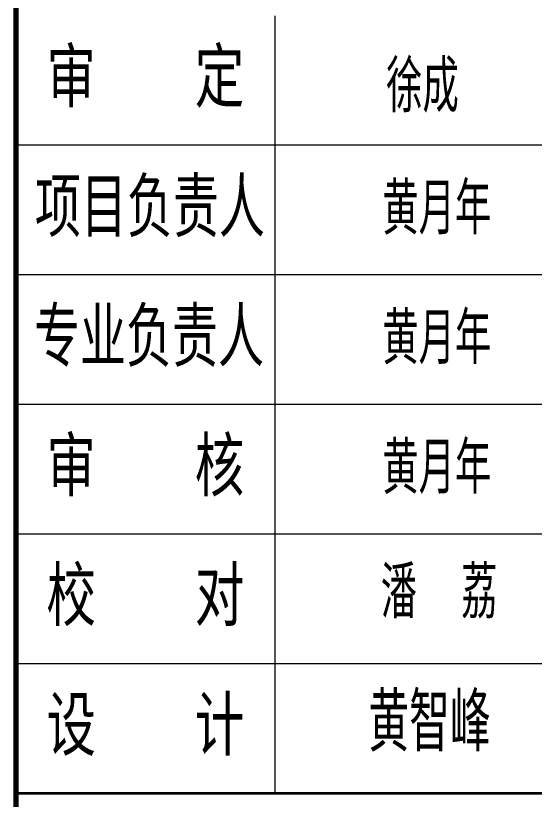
# Model space of a CAD drawing. Extents: x 3968514 to 5230306, y -516551 to -228246.
# Drawn here: x 4281888 to 4285888, y -351498 to -345453 of the extents above; entities that cross this region are included whole.
import ezdxf
from ezdxf.enums import TextEntityAlignment as Align

# ---------------------------------------------------------------- set-up
doc = ezdxf.new("R2010")
doc.units = 0
doc.header["$LTSCALE"] = 1000
doc.header["$MEASUREMENT"] = 0
doc.layers.add('AXIS', color=3, linetype='Continuous', lineweight=15)
doc.layers.add('FRAME', color=3, linetype='Continuous', lineweight=18)
doc.layers.add('TQ_DESIGNER2000', color=7, linetype='Continuous')
doc.styles.add('FRAME', font='simhei.ttf', dxfattribs={"width": 0.7})
doc.styles.add('TSSD_REIN', font='Tssdeng.shx', dxfattribs={"width": 0.7, "bigfont": 'hztxt.shx'})

# ---------------------------------------------------------------- blocks, each defined once
blk = doc.blocks.new('FWEFS')
at = {"style": 'TSSD_REIN', "width": 0.7}
blk.add_text('徐成', height=400, rotation=360, dxfattribs=at).set_placement((1915852.2, -2257115.6), align=Align.MIDDLE_CENTER)
for s, p in [('黄月年', (1915962.7, -2258058.7)), ('黄月年', (1915962.7, -2259058.7)), ('黄月年', (1915962.7, -2260058.7)), ('潘  荔', (1915980.1, -2261020))]:
    blk.add_text(s, height=400, dxfattribs=at).set_placement(p, align=Align.MIDDLE_CENTER)
at = {"layer": 'TQ_DESIGNER2000', "style": 'TSSD_REIN', "width": 0.7}
blk.add_text('黄智峰', height=450, dxfattribs=at).set_placement((1915906.5, -2262021.1), align=Align.MIDDLE_CENTER)
blk = doc.blocks.new('A$C71DC5AAA')
at = {"layer": 'FRAME', "lineweight": 70}
blk.add_line((60386.6, 3682), (60386.6, -36318), dxfattribs=at)
at = {"layer": 'FRAME', "lineweight": 18}
for p, q in [((62386.6, -23218), (62386.6, -29218)), ((67386.6, -24218), (60386.6, -24218)), ((67386.6, -25218), (60386.6, -25218)), ((67386.6, -26218), (60386.6, -26218)), ((67386.6, -27218), (60386.6, -27218)), ((67386.6, -28218), (60386.6, -28218))]:
    blk.add_line(p, q, dxfattribs=at)
at = {"layer": 'FRAME', "lineweight": 35}
blk.add_line((67386.6, -29218), (60386.6, -29218), dxfattribs=at)
at = {"layer": 'FRAME', "char_height": 400, "attachment_point": 5, "style": 'FRAME'}
for s, insert, width in [('审    定', (61386.6, -23705.2), 2342.034), ('{\\W0.65;专业负责人}', (61414.8, -25705.2), 2763.051), ('审    核', (61386.6, -26705.2), 2356.271), ('校    对', (61386.6, -27705.2), 2370.508), ('设    计', (61386.6, -28705.2), 2363.39)]:
    blk.add_mtext(s, dxfattribs=dict(at, insert=insert, width=width))
at = {"layer": 'FRAME', "lineweight": 18, "insert": (61421.8, -24705.2), "char_height": 400, "width": 2758.644, "attachment_point": 5, "style": 'FRAME'}
blk.add_mtext('{\\W0.65;项目负责人}', dxfattribs=at)

msp = doc.modelspace()

# ---------------------------------------------------------------- block references
msp.add_blockref('A$C71DC5AAA', (4221501.14768, -322235.3247))
at = {"layer": 'AXIS', "color": 3}
msp.add_blockref('FWEFS', (2369173.18079, 1911117.49688), dxfattribs=at)

doc.saveas('drawing.dxf')
